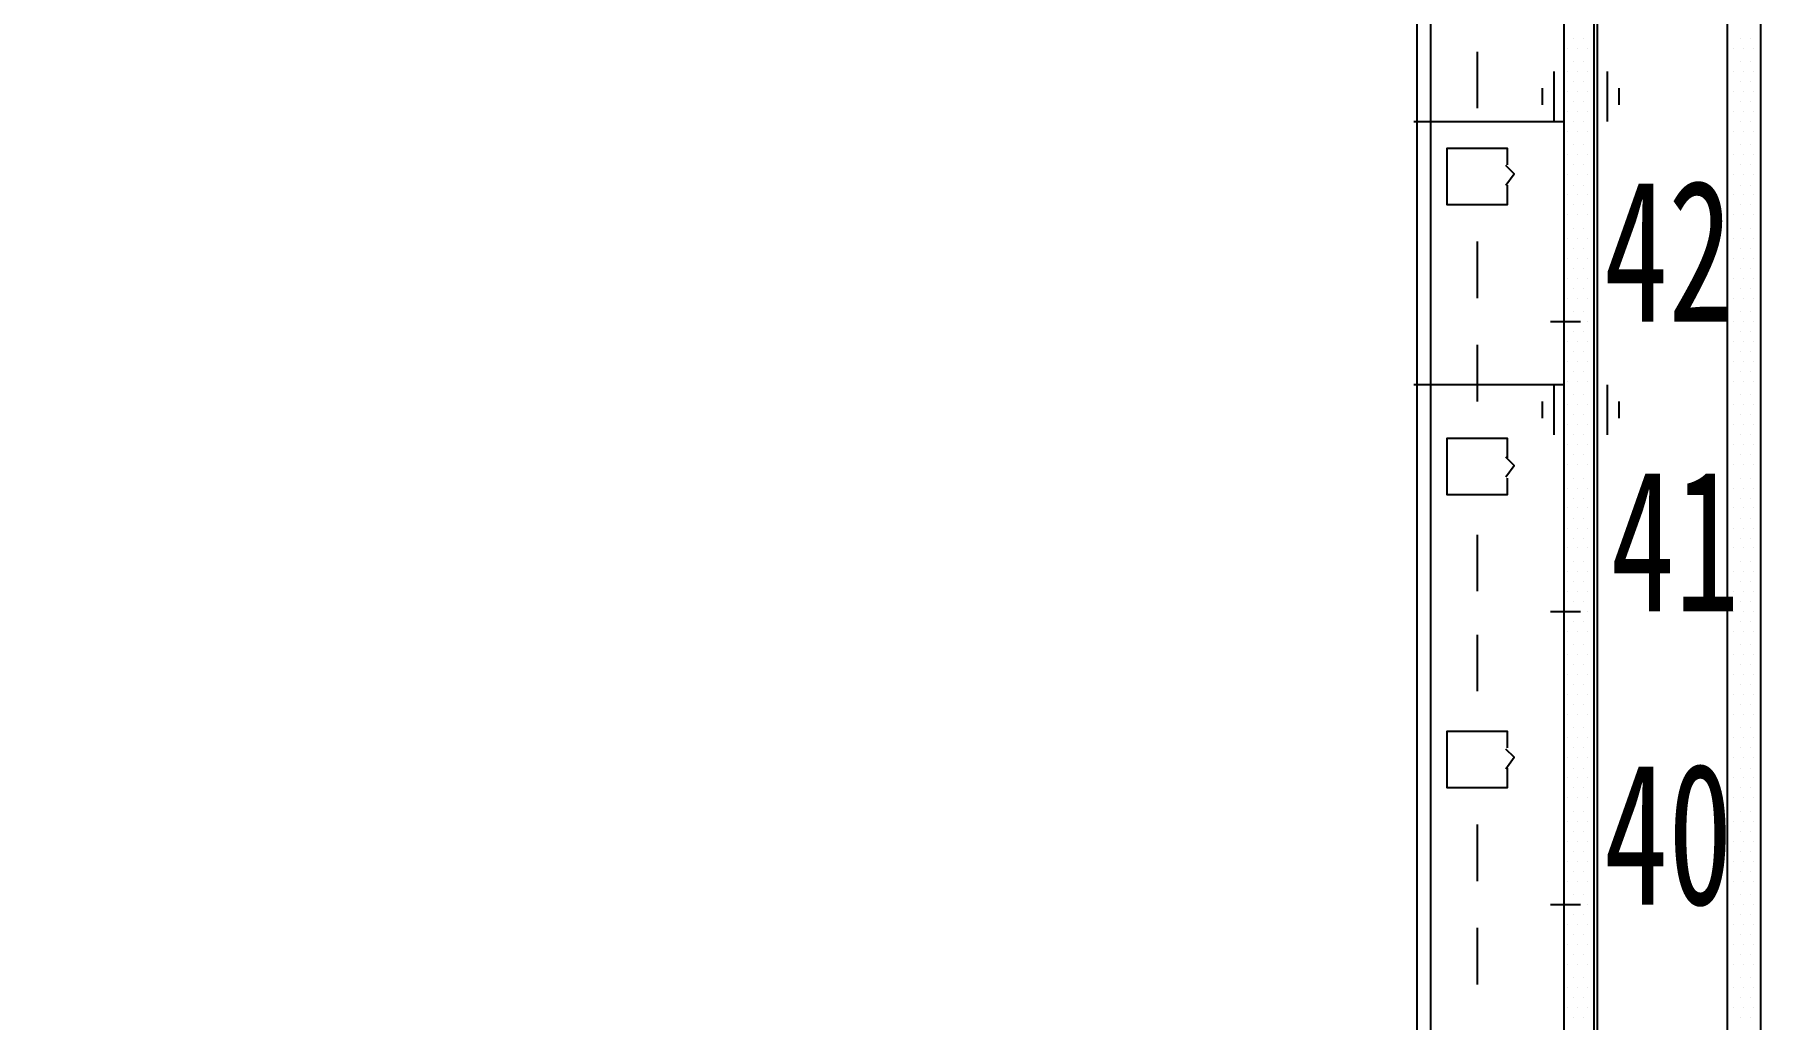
# Model space of a CAD drawing. Header units: metres. Extents: x 17 to 1264, y 17 to 859.
# Drawn here: x 403.2 to 477.8, y 608.5 to 651 of the extents above; entities that cross this region are included whole.
import ezdxf

# ---------------------------------------------------------------- set-up
doc = ezdxf.new("R2010")
doc.units = ezdxf.units.M
for name, color, linetype in [('LINES', 7, 'Continuous'), ('POLYLINES', 4, 'Continuous'), ('RECTS', 7, 'Continuous'), ('TEXTS', 3, 'Continuous')]:
    doc.layers.add(name, color=color, linetype=linetype)

msp = doc.modelspace()

# ---------------------------------------------------------------- linework, layer by layer
at = {"layer": 'LINES'}
for p, q in [((462.95, 121.54), (462.95, 716.83)), ((469.43, 650.45), (469.43, 650.45)), ((469.72, 650.88), (469.72, 650.88)), ((469.87, 650.45), (469.87, 650.45)), ((470.15, 650.88), (470.15, 650.88)), ((470.3, 650.45), (470.3, 650.45)), ((470.59, 650.88), (470.59, 650.88)), ((476.35, 650.88), (476.35, 650.88)), ((476.63, 650.45), (476.63, 650.45)), ((476.92, 650.88), (476.92, 650.88)), ((477.07, 650.45), (477.07, 650.45)), ((477.35, 650.88), (477.35, 650.88)), ((477.5, 650.45), (477.5, 650.45)), ((465.55, 650.3), (465.55, 647.86)), ((469.72, 649.87), (469.72, 649.87)), ((470.15, 649.87), (470.15, 649.87)), ((470.59, 649.87), (470.59, 649.87)), ((476.35, 649.87), (476.35, 649.87)), ((476.92, 649.87), (476.92, 649.87)), ((477.35, 649.87), (477.35, 649.87)), ((468.86, 649.44), (468.86, 647.28)), ((469.43, 649.44), (469.43, 649.44)), ((469.72, 649.01), (469.72, 649.01)), ((469.87, 649.44), (469.87, 649.44)), ((470.15, 649.01), (470.15, 649.01)), ((470.3, 649.44), (470.3, 649.44)), ((470.59, 649.01), (470.59, 649.01)), ((471.16, 649.44), (471.16, 647.28)), ((476.35, 649.01), (476.35, 649.01)), ((476.63, 649.44), (476.63, 649.44)), ((476.92, 649.01), (476.92, 649.01)), ((477.07, 649.44), (477.07, 649.44)), ((477.35, 649.01), (477.35, 649.01)), ((477.5, 649.44), (477.5, 649.44)), ((468.35, 648.72), (468.35, 648)), ((469.43, 648.58), (469.43, 648.58)), ((469.87, 648.58), (469.87, 648.58)), ((470.3, 648.58), (470.3, 648.58)), ((471.67, 648.72), (471.67, 648)), ((476.63, 648.58), (476.63, 648.58)), ((477.07, 648.58), (477.07, 648.58)), ((477.5, 648.58), (477.5, 648.58)), ((469.43, 647.71), (469.43, 647.71)), ((469.72, 648.14), (469.72, 648.14)), ((469.87, 647.71), (469.87, 647.71)), ((470.15, 648.14), (470.15, 648.14)), ((470.3, 647.71), (470.3, 647.71)), ((470.59, 648.14), (470.59, 648.14)), ((476.35, 648.14), (476.35, 648.14)), ((476.63, 647.71), (476.63, 647.71)), ((476.92, 648.14), (476.92, 648.14)), ((477.07, 647.71), (477.07, 647.71)), ((477.35, 648.14), (477.35, 648.14)), ((477.5, 647.71), (477.5, 647.71)), ((469.43, 646.85), (469.43, 646.85)), ((469.72, 647.28), (469.72, 647.28)), ((469.87, 646.85), (469.87, 646.85)), ((470.15, 647.28), (470.15, 647.28)), ((470.3, 646.85), (470.3, 646.85)), ((470.59, 647.28), (470.59, 647.28)), ((476.35, 647.28), (476.35, 647.28)), ((476.63, 646.85), (476.63, 646.85)), ((476.92, 647.28), (476.92, 647.28)), ((477.07, 646.85), (477.07, 646.85)), ((477.35, 647.28), (477.35, 647.28)), ((477.5, 646.85), (477.5, 646.85)), ((469.72, 646.27), (469.72, 646.27)), ((470.15, 646.27), (470.15, 646.27)), ((470.59, 646.27), (470.59, 646.27)), ((476.35, 646.27), (476.35, 646.27)), ((476.92, 646.27), (476.92, 646.27)), ((477.35, 646.27), (477.35, 646.27)), ((469.43, 645.84), (469.43, 645.84)), ((469.72, 645.41), (469.72, 645.41)), ((469.87, 645.84), (469.87, 645.84)), ((470.15, 645.41), (470.15, 645.41)), ((470.3, 645.84), (470.3, 645.84)), ((470.59, 645.41), (470.59, 645.41)), ((476.35, 645.41), (476.35, 645.41)), ((476.63, 645.84), (476.63, 645.84)), ((476.92, 645.41), (476.92, 645.41)), ((477.07, 645.84), (477.07, 645.84)), ((477.35, 645.41), (477.35, 645.41)), ((477.5, 645.84), (477.5, 645.84)), ((469.43, 644.98), (469.43, 644.98)), ((469.72, 644.54), (469.72, 644.54)), ((469.87, 644.98), (469.87, 644.98)), ((470.15, 644.54), (470.15, 644.54)), ((470.3, 644.98), (470.3, 644.98)), ((470.59, 644.54), (470.59, 644.54)), ((476.35, 644.54), (476.35, 644.54)), ((476.63, 644.98), (476.63, 644.98)), ((476.92, 644.54), (476.92, 644.54)), ((477.07, 644.98), (477.07, 644.98)), ((477.35, 644.54), (477.35, 644.54)), ((477.5, 644.98), (477.5, 644.98)), ((469.43, 644.11), (469.43, 644.11)), ((469.72, 643.68), (469.72, 643.68)), ((469.87, 644.11), (469.87, 644.11)), ((470.15, 643.68), (470.15, 643.68)), ((470.3, 644.11), (470.3, 644.11)), ((470.59, 643.68), (470.59, 643.68)), ((476.35, 643.68), (476.35, 643.68)), ((476.63, 644.11), (476.63, 644.11)), ((476.92, 643.68), (476.92, 643.68)), ((477.07, 644.11), (477.07, 644.11)), ((477.35, 643.68), (477.35, 643.68)), ((477.5, 644.11), (477.5, 644.11)), ((469.43, 643.25), (469.43, 643.25)), ((469.87, 643.25), (469.87, 643.25)), ((470.3, 643.25), (470.3, 643.25)), ((476.63, 643.25), (476.63, 643.25)), ((477.07, 643.25), (477.07, 643.25)), ((477.5, 643.25), (477.5, 643.25)), ((469.43, 642.24), (469.43, 642.24)), ((469.72, 642.67), (469.72, 642.67)), ((469.87, 642.24), (469.87, 642.24)), ((470.15, 642.67), (470.15, 642.67)), ((470.3, 642.24), (470.3, 642.24)), ((470.59, 642.67), (470.59, 642.67)), ((476.35, 642.67), (476.35, 642.67)), ((476.63, 642.24), (476.63, 642.24)), ((476.92, 642.67), (476.92, 642.67)), ((477.07, 642.24), (477.07, 642.24)), ((477.35, 642.67), (477.35, 642.67)), ((477.5, 642.24), (477.5, 642.24)), ((465.55, 642.1), (465.55, 639.65)), ((469.72, 641.81), (469.72, 641.81)), ((470.15, 641.81), (470.15, 641.81)), ((470.59, 641.81), (470.59, 641.81)), ((476.35, 641.81), (476.35, 641.81)), ((476.92, 641.81), (476.92, 641.81)), ((477.35, 641.81), (477.35, 641.81)), ((469.43, 641.38), (469.43, 641.38)), ((469.72, 640.94), (469.72, 640.94)), ((469.87, 641.38), (469.87, 641.38)), ((470.15, 640.94), (470.15, 640.94)), ((470.3, 641.38), (470.3, 641.38)), ((470.59, 640.94), (470.59, 640.94)), ((476.35, 640.94), (476.35, 640.94)), ((476.63, 641.38), (476.63, 641.38)), ((476.92, 640.94), (476.92, 640.94)), ((477.07, 641.38), (477.07, 641.38)), ((477.35, 640.94), (477.35, 640.94)), ((477.5, 641.38), (477.5, 641.38)), ((469.43, 640.51), (469.43, 640.51)), ((469.72, 640.08), (469.72, 640.08)), ((469.87, 640.51), (469.87, 640.51)), ((470.15, 640.08), (470.15, 640.08)), ((470.3, 640.51), (470.3, 640.51)), ((470.59, 640.08), (470.59, 640.08)), ((476.35, 640.08), (476.35, 640.08)), ((476.63, 640.51), (476.63, 640.51)), ((476.92, 640.08), (476.92, 640.08)), ((477.07, 640.51), (477.07, 640.51)), ((477.35, 640.08), (477.35, 640.08)), ((477.5, 640.51), (477.5, 640.51)), ((469.43, 639.65), (469.43, 639.65)), ((469.87, 639.65), (469.87, 639.65)), ((470.3, 639.65), (470.3, 639.65)), ((476.63, 639.65), (476.63, 639.65)), ((477.07, 639.65), (477.07, 639.65)), ((477.5, 639.65), (477.5, 639.65)), ((468.71, 638.64), (470.01, 638.64)), ((469.43, 638.64), (469.43, 638.64)), ((469.72, 639.07), (469.72, 639.07)), ((469.87, 638.64), (469.87, 638.64)), ((470.15, 639.07), (470.15, 639.07)), ((470.3, 638.64), (470.3, 638.64)), ((470.59, 639.07), (470.59, 639.07)), ((476.35, 639.07), (476.35, 639.07)), ((476.63, 638.64), (476.63, 638.64)), ((476.92, 639.07), (476.92, 639.07)), ((477.07, 638.64), (477.07, 638.64)), ((477.35, 639.07), (477.35, 639.07)), ((477.5, 638.64), (477.5, 638.64)), ((469.43, 637.78), (469.43, 637.78)), ((469.72, 638.21), (469.72, 638.21)), ((469.87, 637.78), (469.87, 637.78)), ((470.15, 638.21), (470.15, 638.21)), ((470.3, 637.78), (470.3, 637.78)), ((470.59, 638.21), (470.59, 638.21)), ((476.35, 638.21), (476.35, 638.21)), ((476.63, 637.78), (476.63, 637.78)), ((476.92, 638.21), (476.92, 638.21)), ((477.07, 637.78), (477.07, 637.78)), ((477.35, 638.21), (477.35, 638.21)), ((477.5, 637.78), (477.5, 637.78)), ((465.55, 637.63), (465.55, 635.18)), ((469.72, 637.34), (469.72, 637.34)), ((470.15, 637.34), (470.15, 637.34)), ((470.59, 637.34), (470.59, 637.34)), ((476.35, 637.34), (476.35, 637.34)), ((476.92, 637.34), (476.92, 637.34)), ((477.35, 637.34), (477.35, 637.34)), ((469.43, 636.91), (469.43, 636.91)), ((469.72, 636.48), (469.72, 636.48)), ((469.87, 636.91), (469.87, 636.91)), ((470.15, 636.48), (470.15, 636.48)), ((470.3, 636.91), (470.3, 636.91)), ((470.59, 636.48), (470.59, 636.48)), ((476.35, 636.48), (476.35, 636.48)), ((476.63, 636.91), (476.63, 636.91)), ((476.92, 636.48), (476.92, 636.48)), ((477.07, 636.91), (477.07, 636.91)), ((477.35, 636.48), (477.35, 636.48)), ((477.5, 636.91), (477.5, 636.91)), ((468.86, 635.9), (468.86, 633.74)), ((469.43, 636.05), (469.43, 636.05)), ((469.87, 636.05), (469.87, 636.05)), ((470.3, 636.05), (470.3, 636.05)), ((471.16, 635.9), (471.16, 633.74)), ((476.63, 636.05), (476.63, 636.05)), ((477.07, 636.05), (477.07, 636.05)), ((477.5, 636.05), (477.5, 636.05)), ((468.35, 635.18), (468.35, 634.46)), ((469.43, 635.04), (469.43, 635.04)), ((469.72, 635.47), (469.72, 635.47)), ((469.87, 635.04), (469.87, 635.04)), ((470.15, 635.47), (470.15, 635.47)), ((470.3, 635.04), (470.3, 635.04)), ((470.59, 635.47), (470.59, 635.47)), ((471.67, 635.18), (471.67, 634.46)), ((476.35, 635.47), (476.35, 635.47)), ((476.63, 635.04), (476.63, 635.04)), ((476.92, 635.47), (476.92, 635.47)), ((477.07, 635.04), (477.07, 635.04)), ((477.35, 635.47), (477.35, 635.47)), ((477.5, 635.04), (477.5, 635.04)), ((469.43, 634.18), (469.43, 634.18)), ((469.72, 634.61), (469.72, 634.61)), ((469.87, 634.18), (469.87, 634.18)), ((470.15, 634.61), (470.15, 634.61)), ((470.3, 634.18), (470.3, 634.18)), ((470.59, 634.61), (470.59, 634.61)), ((476.35, 634.61), (476.35, 634.61)), ((476.63, 634.18), (476.63, 634.18)), ((476.92, 634.61), (476.92, 634.61)), ((477.07, 634.18), (477.07, 634.18)), ((477.35, 634.61), (477.35, 634.61)), ((477.5, 634.18), (477.5, 634.18)), ((469.43, 633.31), (469.43, 633.31)), ((469.72, 633.74), (469.72, 633.74)), ((469.87, 633.31), (469.87, 633.31)), ((470.15, 633.74), (470.15, 633.74)), ((470.3, 633.31), (470.3, 633.31)), ((470.59, 633.74), (470.59, 633.74)), ((476.35, 633.74), (476.35, 633.74)), ((476.63, 633.31), (476.63, 633.31)), ((476.92, 633.74), (476.92, 633.74)), ((477.07, 633.31), (477.07, 633.31)), ((477.35, 633.74), (477.35, 633.74)), ((477.5, 633.31), (477.5, 633.31)), ((469.72, 632.88), (469.72, 632.88)), ((470.15, 632.88), (470.15, 632.88)), ((470.59, 632.88), (470.59, 632.88)), ((476.35, 632.88), (476.35, 632.88)), ((476.92, 632.88), (476.92, 632.88)), ((477.35, 632.88), (477.35, 632.88)), ((469.43, 632.45), (469.43, 632.45)), ((469.72, 631.87), (469.72, 631.87)), ((469.87, 632.45), (469.87, 632.45)), ((470.15, 631.87), (470.15, 631.87)), ((470.3, 632.45), (470.3, 632.45)), ((470.59, 631.87), (470.59, 631.87)), ((476.35, 631.87), (476.35, 631.87)), ((476.63, 632.45), (476.63, 632.45)), ((476.92, 631.87), (476.92, 631.87)), ((477.07, 632.45), (477.07, 632.45)), ((477.35, 631.87), (477.35, 631.87)), ((477.5, 632.45), (477.5, 632.45)), ((469.43, 631.44), (469.43, 631.44)), ((469.72, 631.01), (469.72, 631.01)), ((469.87, 631.44), (469.87, 631.44)), ((470.15, 631.01), (470.15, 631.01)), ((470.3, 631.44), (470.3, 631.44)), ((470.59, 631.01), (470.59, 631.01)), ((476.35, 631.01), (476.35, 631.01)), ((476.63, 631.44), (476.63, 631.44)), ((476.92, 631.01), (476.92, 631.01)), ((477.07, 631.44), (477.07, 631.44)), ((477.35, 631.01), (477.35, 631.01)), ((477.5, 631.44), (477.5, 631.44)), ((469.43, 630.58), (469.43, 630.58)), ((469.87, 630.58), (469.87, 630.58)), ((470.3, 630.58), (470.3, 630.58)), ((476.63, 630.58), (476.63, 630.58)), ((477.07, 630.58), (477.07, 630.58)), ((477.5, 630.58), (477.5, 630.58)), ((469.43, 629.71), (469.43, 629.71)), ((469.72, 630.14), (469.72, 630.14)), ((469.87, 629.71), (469.87, 629.71)), ((470.15, 630.14), (470.15, 630.14)), ((470.3, 629.71), (470.3, 629.71)), ((470.59, 630.14), (470.59, 630.14)), ((476.35, 630.14), (476.35, 630.14)), ((476.63, 629.71), (476.63, 629.71)), ((476.92, 630.14), (476.92, 630.14)), ((477.07, 629.71), (477.07, 629.71)), ((477.35, 630.14), (477.35, 630.14)), ((477.5, 629.71), (477.5, 629.71)), ((465.55, 629.42), (465.55, 626.98)), ((469.43, 628.85), (469.43, 628.85)), ((469.72, 629.28), (469.72, 629.28)), ((469.87, 628.85), (469.87, 628.85)), ((470.15, 629.28), (470.15, 629.28)), ((470.3, 628.85), (470.3, 628.85)), ((470.59, 629.28), (470.59, 629.28)), ((476.35, 629.28), (476.35, 629.28)), ((476.63, 628.85), (476.63, 628.85)), ((476.92, 629.28), (476.92, 629.28)), ((477.07, 628.85), (477.07, 628.85)), ((477.35, 629.28), (477.35, 629.28)), ((477.5, 628.85), (477.5, 628.85)), ((469.72, 628.27), (469.72, 628.27)), ((470.15, 628.27), (470.15, 628.27)), ((470.59, 628.27), (470.59, 628.27)), ((476.35, 628.27), (476.35, 628.27)), ((476.92, 628.27), (476.92, 628.27)), ((477.35, 628.27), (477.35, 628.27)), ((469.43, 627.84), (469.43, 627.84)), ((469.72, 627.41), (469.72, 627.41)), ((469.87, 627.84), (469.87, 627.84)), ((470.15, 627.41), (470.15, 627.41)), ((470.3, 627.84), (470.3, 627.84)), ((470.59, 627.41), (470.59, 627.41)), ((476.35, 627.41), (476.35, 627.41)), ((476.63, 627.84), (476.63, 627.84)), ((476.92, 627.41), (476.92, 627.41)), ((477.07, 627.84), (477.07, 627.84)), ((477.35, 627.41), (477.35, 627.41)), ((477.5, 627.84), (477.5, 627.84)), ((469.43, 626.98), (469.43, 626.98)), ((469.72, 626.54), (469.72, 626.54)), ((469.87, 626.98), (469.87, 626.98)), ((470.15, 626.54), (470.15, 626.54)), ((470.3, 626.98), (470.3, 626.98)), ((470.59, 626.54), (470.59, 626.54)), ((476.35, 626.54), (476.35, 626.54)), ((476.63, 626.98), (476.63, 626.98)), ((476.92, 626.54), (476.92, 626.54)), ((477.07, 626.98), (477.07, 626.98)), ((477.35, 626.54), (477.35, 626.54)), ((477.5, 626.98), (477.5, 626.98)), ((468.71, 626.11), (470.01, 626.11)), ((469.43, 626.11), (469.43, 626.11)), ((469.87, 626.11), (469.87, 626.11)), ((470.3, 626.11), (470.3, 626.11)), ((476.63, 626.11), (476.63, 626.11)), ((477.07, 626.11), (477.07, 626.11)), ((477.5, 626.11), (477.5, 626.11)), ((465.55, 625.1), (465.55, 622.66)), ((469.43, 625.25), (469.43, 625.25)), ((469.72, 625.68), (469.72, 625.68)), ((469.87, 625.25), (469.87, 625.25)), ((470.15, 625.68), (470.15, 625.68)), ((470.3, 625.25), (470.3, 625.25)), ((470.59, 625.68), (470.59, 625.68)), ((476.35, 625.68), (476.35, 625.68)), ((476.63, 625.25), (476.63, 625.25)), ((476.92, 625.68), (476.92, 625.68)), ((477.07, 625.25), (477.07, 625.25)), ((477.35, 625.68), (477.35, 625.68)), ((477.5, 625.25), (477.5, 625.25)), ((469.72, 624.67), (469.72, 624.67)), ((470.15, 624.67), (470.15, 624.67)), ((470.59, 624.67), (470.59, 624.67)), ((476.35, 624.67), (476.35, 624.67)), ((476.92, 624.67), (476.92, 624.67)), ((477.35, 624.67), (477.35, 624.67)), ((469.43, 624.24), (469.43, 624.24)), ((469.72, 623.81), (469.72, 623.81)), ((469.87, 624.24), (469.87, 624.24)), ((470.15, 623.81), (470.15, 623.81)), ((470.3, 624.24), (470.3, 624.24)), ((470.59, 623.81), (470.59, 623.81)), ((476.35, 623.81), (476.35, 623.81)), ((476.63, 624.24), (476.63, 624.24)), ((476.92, 623.81), (476.92, 623.81)), ((477.07, 624.24), (477.07, 624.24)), ((477.35, 623.81), (477.35, 623.81)), ((477.5, 624.24), (477.5, 624.24)), ((469.43, 623.38), (469.43, 623.38)), ((469.72, 622.94), (469.72, 622.94)), ((469.87, 623.38), (469.87, 623.38)), ((470.15, 622.94), (470.15, 622.94)), ((470.3, 623.38), (470.3, 623.38)), ((470.59, 622.94), (470.59, 622.94)), ((476.35, 622.94), (476.35, 622.94)), ((476.63, 623.38), (476.63, 623.38)), ((476.92, 622.94), (476.92, 622.94)), ((477.07, 623.38), (477.07, 623.38)), ((477.35, 622.94), (477.35, 622.94)), ((477.5, 623.38), (477.5, 623.38)), ((469.43, 622.51), (469.43, 622.51)), ((469.72, 622.08), (469.72, 622.08)), ((469.87, 622.51), (469.87, 622.51)), ((470.15, 622.08), (470.15, 622.08)), ((470.3, 622.51), (470.3, 622.51)), ((470.59, 622.08), (470.59, 622.08)), ((476.35, 622.08), (476.35, 622.08)), ((476.63, 622.51), (476.63, 622.51)), ((476.92, 622.08), (476.92, 622.08)), ((477.07, 622.51), (477.07, 622.51)), ((477.35, 622.08), (477.35, 622.08)), ((477.5, 622.51), (477.5, 622.51)), ((469.43, 621.65), (469.43, 621.65)), ((469.87, 621.65), (469.87, 621.65)), ((470.3, 621.65), (470.3, 621.65)), ((476.63, 621.65), (476.63, 621.65)), ((477.07, 621.65), (477.07, 621.65)), ((477.5, 621.65), (477.5, 621.65)), ((469.43, 620.64), (469.43, 620.64)), ((469.72, 621.07), (469.72, 621.07)), ((469.87, 620.64), (469.87, 620.64)), ((470.15, 621.07), (470.15, 621.07)), ((470.3, 620.64), (470.3, 620.64)), ((470.59, 621.07), (470.59, 621.07)), ((476.35, 621.07), (476.35, 621.07)), ((476.63, 620.64), (476.63, 620.64)), ((476.92, 621.07), (476.92, 621.07)), ((477.07, 620.64), (477.07, 620.64)), ((477.35, 621.07), (477.35, 621.07)), ((477.5, 620.64), (477.5, 620.64)), ((469.72, 620.21), (469.72, 620.21)), ((470.15, 620.21), (470.15, 620.21)), ((470.59, 620.21), (470.59, 620.21)), ((476.35, 620.21), (476.35, 620.21)), ((476.92, 620.21), (476.92, 620.21)), ((477.35, 620.21), (477.35, 620.21)), ((469.43, 619.78), (469.43, 619.78)), ((469.72, 619.34), (469.72, 619.34)), ((469.87, 619.78), (469.87, 619.78)), ((470.15, 619.34), (470.15, 619.34)), ((470.3, 619.78), (470.3, 619.78)), ((470.59, 619.34), (470.59, 619.34)), ((476.35, 619.34), (476.35, 619.34)), ((476.63, 619.78), (476.63, 619.78)), ((476.92, 619.34), (476.92, 619.34)), ((477.07, 619.78), (477.07, 619.78)), ((477.35, 619.34), (477.35, 619.34)), ((477.5, 619.78), (477.5, 619.78)), ((469.43, 618.91), (469.43, 618.91)), ((469.72, 618.48), (469.72, 618.48)), ((469.87, 618.91), (469.87, 618.91)), ((470.15, 618.48), (470.15, 618.48)), ((470.3, 618.91), (470.3, 618.91)), ((470.59, 618.48), (470.59, 618.48)), ((476.35, 618.48), (476.35, 618.48)), ((476.63, 618.91), (476.63, 618.91)), ((476.92, 618.48), (476.92, 618.48)), ((477.07, 618.91), (477.07, 618.91)), ((477.35, 618.48), (477.35, 618.48)), ((477.5, 618.91), (477.5, 618.91)), ((469.43, 618.05), (469.43, 618.05)), ((469.87, 618.05), (469.87, 618.05)), ((470.3, 618.05), (470.3, 618.05)), ((476.63, 618.05), (476.63, 618.05)), ((477.07, 618.05), (477.07, 618.05)), ((477.5, 618.05), (477.5, 618.05)), ((465.55, 616.9), (465.55, 614.45)), ((469.43, 617.04), (469.43, 617.04)), ((469.72, 617.47), (469.72, 617.47)), ((469.87, 617.04), (469.87, 617.04)), ((470.15, 617.47), (470.15, 617.47)), ((470.3, 617.04), (470.3, 617.04)), ((470.59, 617.47), (470.59, 617.47)), ((476.35, 617.47), (476.35, 617.47)), ((476.63, 617.04), (476.63, 617.04)), ((476.92, 617.47), (476.92, 617.47)), ((477.07, 617.04), (477.07, 617.04)), ((477.35, 617.47), (477.35, 617.47)), ((477.5, 617.04), (477.5, 617.04)), ((469.43, 616.18), (469.43, 616.18)), ((469.72, 616.61), (469.72, 616.61)), ((469.87, 616.18), (469.87, 616.18)), ((470.15, 616.61), (470.15, 616.61)), ((470.3, 616.18), (470.3, 616.18)), ((470.59, 616.61), (470.59, 616.61)), ((476.35, 616.61), (476.35, 616.61)), ((476.63, 616.18), (476.63, 616.18)), ((476.92, 616.61), (476.92, 616.61)), ((477.07, 616.18), (477.07, 616.18)), ((477.35, 616.61), (477.35, 616.61)), ((477.5, 616.18), (477.5, 616.18)), ((469.72, 615.74), (469.72, 615.74)), ((470.15, 615.74), (470.15, 615.74)), ((470.59, 615.74), (470.59, 615.74)), ((476.35, 615.74), (476.35, 615.74)), ((476.92, 615.74), (476.92, 615.74)), ((477.35, 615.74), (477.35, 615.74)), ((469.43, 615.31), (469.43, 615.31)), ((469.72, 614.88), (469.72, 614.88)), ((469.87, 615.31), (469.87, 615.31)), ((470.15, 614.88), (470.15, 614.88)), ((470.3, 615.31), (470.3, 615.31)), ((470.59, 614.88), (470.59, 614.88)), ((476.35, 614.88), (476.35, 614.88)), ((476.63, 615.31), (476.63, 615.31)), ((476.92, 614.88), (476.92, 614.88)), ((477.07, 615.31), (477.07, 615.31)), ((477.35, 614.88), (477.35, 614.88)), ((477.5, 615.31), (477.5, 615.31)), ((469.43, 614.45), (469.43, 614.45)), ((469.72, 613.87), (469.72, 613.87)), ((469.87, 614.45), (469.87, 614.45)), ((470.15, 613.87), (470.15, 613.87)), ((470.3, 614.45), (470.3, 614.45)), ((470.59, 613.87), (470.59, 613.87)), ((476.35, 613.87), (476.35, 613.87)), ((476.63, 614.45), (476.63, 614.45)), ((476.92, 613.87), (476.92, 613.87)), ((477.07, 614.45), (477.07, 614.45)), ((477.35, 613.87), (477.35, 613.87)), ((477.5, 614.45), (477.5, 614.45)), ((468.71, 613.44), (470.01, 613.44)), ((469.43, 613.44), (469.43, 613.44)), ((469.87, 613.44), (469.87, 613.44)), ((470.3, 613.44), (470.3, 613.44)), ((476.63, 613.44), (476.63, 613.44)), ((477.07, 613.44), (477.07, 613.44)), ((477.5, 613.44), (477.5, 613.44)), ((465.55, 612.43), (465.55, 609.98)), ((469.43, 612.58), (469.43, 612.58)), ((469.72, 613.01), (469.72, 613.01)), ((469.87, 612.58), (469.87, 612.58)), ((470.15, 613.01), (470.15, 613.01)), ((470.3, 612.58), (470.3, 612.58)), ((470.59, 613.01), (470.59, 613.01)), ((476.35, 613.01), (476.35, 613.01)), ((476.63, 612.58), (476.63, 612.58)), ((476.92, 613.01), (476.92, 613.01)), ((477.07, 612.58), (477.07, 612.58)), ((477.35, 613.01), (477.35, 613.01)), ((477.5, 612.58), (477.5, 612.58)), ((469.43, 611.71), (469.43, 611.71)), ((469.72, 612.14), (469.72, 612.14)), ((469.87, 611.71), (469.87, 611.71)), ((470.15, 612.14), (470.15, 612.14)), ((470.3, 611.71), (470.3, 611.71)), ((470.59, 612.14), (470.59, 612.14)), ((476.35, 612.14), (476.35, 612.14)), ((476.63, 611.71), (476.63, 611.71)), ((476.92, 612.14), (476.92, 612.14)), ((477.07, 611.71), (477.07, 611.71)), ((477.35, 612.14), (477.35, 612.14)), ((477.5, 611.71), (477.5, 611.71)), ((469.72, 611.28), (469.72, 611.28)), ((470.15, 611.28), (470.15, 611.28)), ((470.59, 611.28), (470.59, 611.28)), ((476.35, 611.28), (476.35, 611.28)), ((476.92, 611.28), (476.92, 611.28)), ((477.35, 611.28), (477.35, 611.28)), ((469.43, 610.85), (469.43, 610.85)), ((469.72, 610.27), (469.72, 610.27)), ((469.87, 610.85), (469.87, 610.85)), ((470.15, 610.27), (470.15, 610.27)), ((470.3, 610.85), (470.3, 610.85)), ((470.59, 610.27), (470.59, 610.27)), ((476.35, 610.27), (476.35, 610.27)), ((476.63, 610.85), (476.63, 610.85)), ((476.92, 610.27), (476.92, 610.27)), ((477.07, 610.85), (477.07, 610.85)), ((477.35, 610.27), (477.35, 610.27)), ((477.5, 610.85), (477.5, 610.85)), ((469.43, 609.84), (469.43, 609.84)), ((469.72, 609.41), (469.72, 609.41)), ((469.87, 609.84), (469.87, 609.84)), ((470.15, 609.41), (470.15, 609.41)), ((470.3, 609.84), (470.3, 609.84)), ((470.59, 609.41), (470.59, 609.41)), ((476.35, 609.41), (476.35, 609.41)), ((476.63, 609.84), (476.63, 609.84)), ((476.92, 609.41), (476.92, 609.41)), ((477.07, 609.84), (477.07, 609.84)), ((477.35, 609.41), (477.35, 609.41)), ((477.5, 609.84), (477.5, 609.84)), ((469.43, 608.98), (469.43, 608.98)), ((469.87, 608.98), (469.87, 608.98)), ((470.3, 608.98), (470.3, 608.98)), ((476.63, 608.98), (476.63, 608.98)), ((477.07, 608.98), (477.07, 608.98)), ((477.5, 608.98), (477.5, 608.98)), ((469.72, 608.54), (469.72, 608.54)), ((470.15, 608.54), (470.15, 608.54)), ((470.59, 608.54), (470.59, 608.54)), ((476.35, 608.54), (476.35, 608.54)), ((476.92, 608.54), (476.92, 608.54)), ((477.35, 608.54), (477.35, 608.54))]:
    msp.add_line(p, q, dxfattribs=at)
at = {"layer": 'POLYLINES'}
for points in [[(470.73, 718.42), (470.73, 574.85), (470.73, 121.54)], [(470.73, 718.42), (470.73, 574.85), (470.73, 121.54)], [(463.53, 699.55), (463.53, 560.59), (463.53, 121.54)], [(466.84, 644.54), (466.84, 643.68), (464.25, 643.68), (464.25, 646.13), (466.84, 646.13), (466.84, 645.41)], [(466.79, 644.54), (467.14, 645.03), (466.79, 645.39)], [(466.84, 631.87), (466.84, 631.15), (464.25, 631.15), (464.25, 633.6), (466.84, 633.6), (466.84, 632.74)], [(466.79, 631.92), (467.14, 632.42), (466.79, 632.77)], [(466.84, 619.34), (466.84, 618.48), (464.25, 618.48), (464.25, 620.93), (466.84, 620.93), (466.84, 620.21)], [(466.79, 619.31), (467.14, 619.81), (466.79, 620.16)]]:
    msp.add_lwpolyline(points, dxfattribs=at)
at = {"layer": 'RECTS'}
for points in [[(307.72, 732.67), (477.79, 732.67), (477.79, 109.01), (307.72, 109.01)], [(309.02, 731.23), (476.35, 731.23), (476.35, 110.45), (309.02, 110.45)], [(314.78, 718.42), (470.59, 718.42), (470.59, 120.1), (314.78, 120.1)], [(316.22, 716.83), (469.29, 716.83), (469.29, 121.54), (316.22, 121.54)], [(462.81, 647.28), (469.29, 647.28), (469.29, 635.9), (462.81, 635.9)]]:
    msp.add_lwpolyline(points, dxfattribs=at)

# ---------------------------------------------------------------- texts
at = {"layer": 'TEXTS', "width": 0.666667}
for s, p in [('42', (471.02, 638.64)), ('41', (471.31, 626.11)), ('40', (471.02, 613.44))]:
    msp.add_text(s, height=6.13, dxfattribs=at).set_placement(p)

doc.saveas('drawing.dxf')
